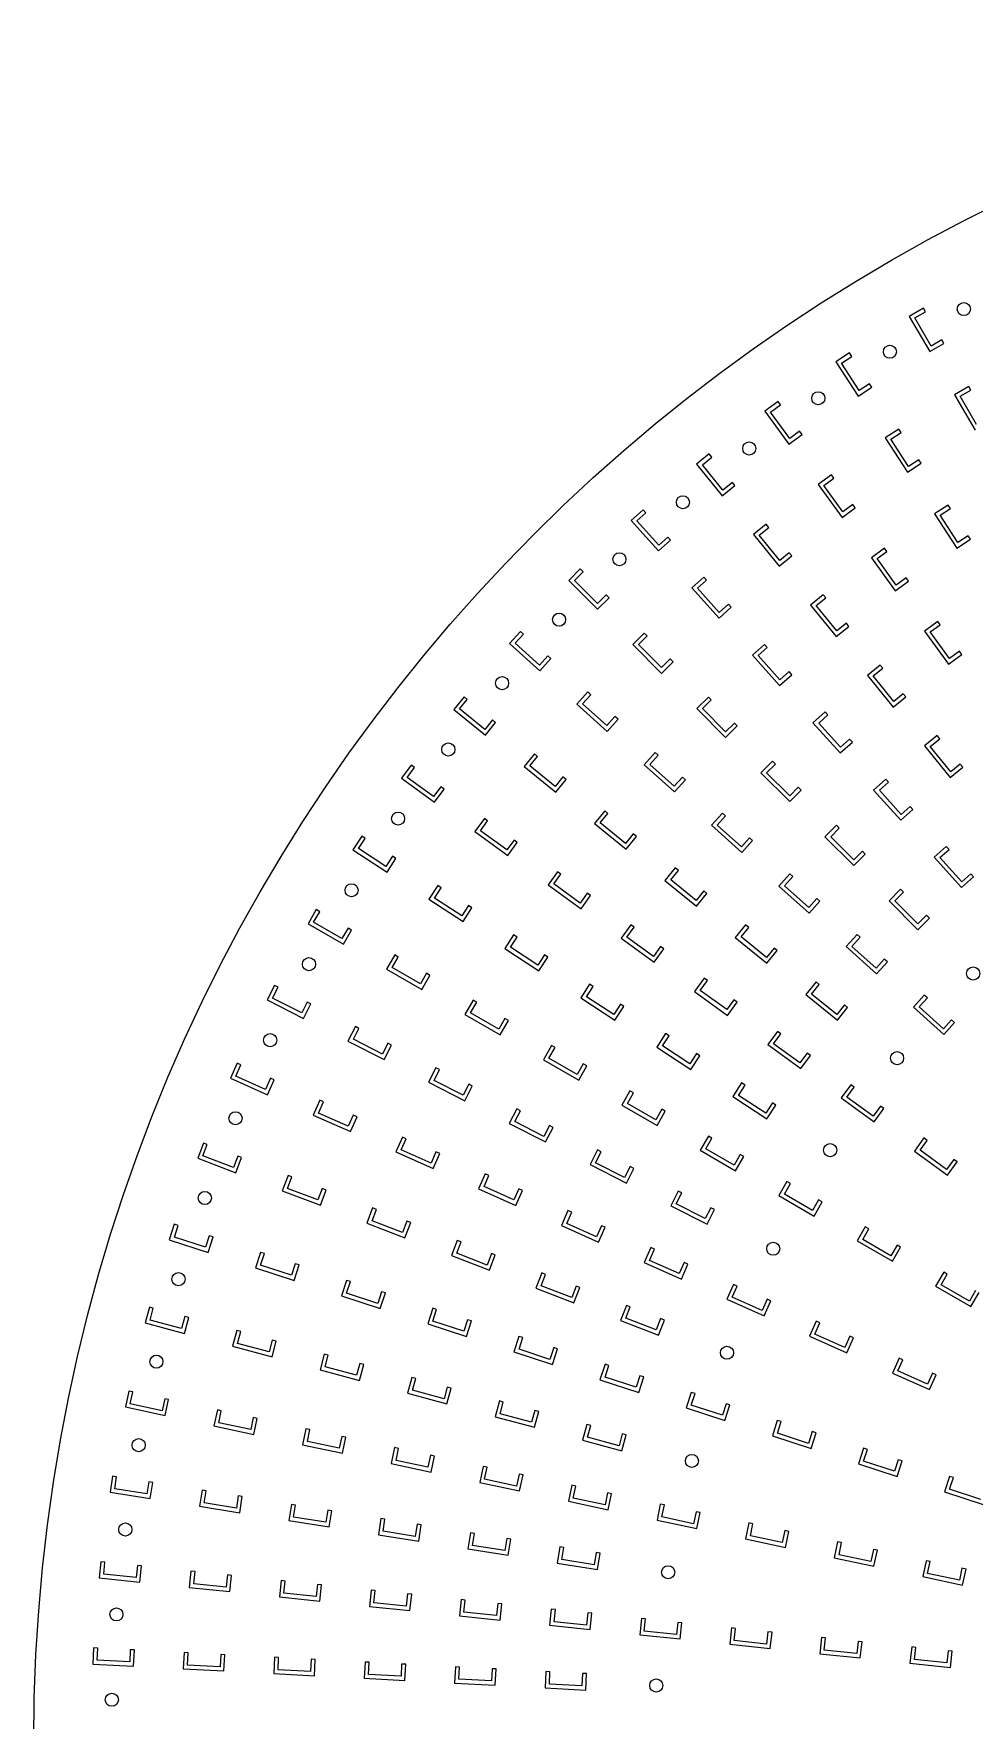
# Model space of a CAD drawing. Header units: inches. Extents: x 0.5 to 33.5, y 56.4 to 89.4.
# Drawn here: x 0.5 to 9.59, y 73.11 to 89.4 of the extents above; entities that cross this region are included whole.
import ezdxf

# ---------------------------------------------------------------- set-up
doc = ezdxf.new("R2010")
doc.units = ezdxf.units.IN
doc.layers.add('blue', color=5, linetype='CONTINUOUS')

msp = doc.modelspace()

# ---------------------------------------------------------------- linework, layer by layer
for p, q in [((9.095, 86.75), (8.958, 86.671)), ((8.958, 86.671), (9.155, 86.33)), ((9.012, 86.657), (9.114, 86.716)), ((9.17, 86.384), (9.012, 86.657)), ((9.114, 86.716), (9.095, 86.75)), ((8.381, 86.317), (8.249, 86.231)), ((8.402, 86.284), (8.381, 86.317)), ((9.155, 86.33), (9.292, 86.409)), ((9.272, 86.443), (9.17, 86.384)), ((9.292, 86.409), (9.272, 86.443)), ((8.249, 86.231), (8.463, 85.901)), ((8.303, 86.22), (8.402, 86.284)), ((8.475, 85.956), (8.303, 86.22)), ((8.574, 86.02), (8.475, 85.956)), ((8.595, 85.987), (8.574, 86.02)), ((9.532, 85.992), (9.396, 85.913)), ((9.552, 85.958), (9.532, 85.992)), ((7.69, 85.848), (7.563, 85.755)), ((7.714, 85.816), (7.69, 85.848)), ((8.463, 85.901), (8.595, 85.987)), ((9.396, 85.913), (9.593, 85.572)), ((9.45, 85.899), (9.552, 85.958)), ((9.607, 85.626), (9.45, 85.899)), ((7.563, 85.755), (7.794, 85.436)), ((7.618, 85.746), (7.714, 85.816)), ((7.803, 85.491), (7.618, 85.746)), ((7.794, 85.436), (7.922, 85.529)), ((7.899, 85.561), (7.803, 85.491)), ((7.922, 85.529), (7.899, 85.561)), ((8.857, 85.583), (8.725, 85.497)), ((8.78, 85.486), (8.879, 85.55)), ((8.879, 85.55), (8.857, 85.583)), ((7.026, 85.343), (6.903, 85.243)), ((7.05, 85.312), (7.026, 85.343)), ((8.725, 85.497), (8.94, 85.167)), ((8.951, 85.222), (8.78, 85.486)), ((6.903, 85.243), (7.151, 84.938)), ((6.959, 85.238), (7.05, 85.312)), ((7.157, 84.993), (6.959, 85.238)), ((8.94, 85.167), (9.072, 85.253)), ((9.05, 85.286), (8.951, 85.222)), ((9.072, 85.253), (9.05, 85.286)), ((7.151, 84.938), (7.273, 85.037)), ((7.249, 85.067), (7.157, 84.993)), ((7.273, 85.037), (7.249, 85.067)), ((8.205, 85.14), (8.077, 85.047)), ((8.077, 85.047), (8.309, 84.729)), ((8.132, 85.038), (8.228, 85.108)), ((8.317, 84.784), (8.132, 85.038)), ((8.228, 85.108), (8.205, 85.14)), ((8.413, 84.853), (8.317, 84.784)), ((8.436, 84.821), (8.413, 84.853)), ((6.388, 84.804), (6.271, 84.698)), ((6.271, 84.698), (6.534, 84.406)), ((6.327, 84.695), (6.414, 84.774)), ((6.537, 84.461), (6.327, 84.695)), ((6.414, 84.774), (6.388, 84.804)), ((8.309, 84.729), (8.436, 84.821)), ((9.334, 84.849), (9.202, 84.764)), ((9.202, 84.764), (9.416, 84.433)), ((9.256, 84.752), (9.355, 84.816)), ((9.428, 84.488), (9.256, 84.752)), ((9.355, 84.816), (9.334, 84.849)), ((6.625, 84.54), (6.537, 84.461)), ((6.651, 84.511), (6.625, 84.54)), ((7.576, 84.663), (7.454, 84.563)), ((7.454, 84.563), (7.702, 84.258)), ((7.509, 84.558), (7.601, 84.632)), ((7.707, 84.313), (7.509, 84.558)), ((7.601, 84.632), (7.576, 84.663)), ((9.527, 84.552), (9.428, 84.488)), ((9.548, 84.519), (9.527, 84.552)), ((6.534, 84.406), (6.651, 84.511)), ((7.799, 84.387), (7.707, 84.313)), ((7.824, 84.357), (7.799, 84.387)), ((8.719, 84.432), (8.592, 84.339)), ((8.647, 84.331), (8.742, 84.4)), ((8.742, 84.4), (8.719, 84.432)), ((9.416, 84.433), (9.548, 84.519)), ((5.78, 84.232), (5.668, 84.12)), ((5.724, 84.12), (5.807, 84.204)), ((5.807, 84.204), (5.78, 84.232)), ((7.702, 84.258), (7.824, 84.357)), ((8.592, 84.339), (8.823, 84.021)), ((8.832, 84.076), (8.647, 84.331)), ((5.668, 84.12), (5.947, 83.842)), ((5.947, 83.898), (5.724, 84.12)), ((6.973, 84.153), (6.856, 84.048)), ((6.856, 84.048), (7.12, 83.755)), ((6.912, 84.045), (7, 84.124)), ((7.123, 83.811), (6.912, 84.045)), ((7, 84.124), (6.973, 84.153)), ((8.823, 84.021), (8.95, 84.113)), ((8.927, 84.145), (8.832, 84.076)), ((8.95, 84.113), (8.927, 84.145)), ((6.03, 83.981), (5.947, 83.898)), ((5.947, 83.842), (6.058, 83.953)), ((6.058, 83.953), (6.03, 83.981)), ((7.211, 83.89), (7.123, 83.811)), ((7.237, 83.861), (7.211, 83.89)), ((8.127, 83.983), (8.004, 83.883)), ((8.004, 83.883), (8.252, 83.578)), ((8.06, 83.878), (8.152, 83.952)), ((8.258, 83.633), (8.06, 83.878)), ((8.152, 83.952), (8.127, 83.983)), ((7.12, 83.755), (7.237, 83.861)), ((9.233, 83.724), (9.106, 83.631)), ((9.256, 83.692), (9.233, 83.724)), ((5.202, 83.629), (5.096, 83.512)), ((5.152, 83.515), (5.231, 83.603)), ((5.231, 83.603), (5.202, 83.629)), ((6.398, 83.613), (6.287, 83.502)), ((6.343, 83.502), (6.426, 83.585)), ((6.426, 83.585), (6.398, 83.613)), ((8.252, 83.578), (8.375, 83.677)), ((8.35, 83.707), (8.258, 83.633)), ((8.375, 83.677), (8.35, 83.707)), ((9.106, 83.631), (9.337, 83.313)), ((9.161, 83.623), (9.256, 83.692)), ((9.346, 83.368), (9.161, 83.623)), ((5.096, 83.512), (5.389, 83.249)), ((5.386, 83.304), (5.152, 83.515)), ((5.465, 83.392), (5.386, 83.304)), ((5.494, 83.366), (5.465, 83.392)), ((6.287, 83.502), (6.565, 83.223)), ((6.565, 83.279), (6.343, 83.502)), ((7.559, 83.503), (7.442, 83.398)), ((7.442, 83.398), (7.705, 83.105)), ((7.498, 83.395), (7.585, 83.474)), ((7.708, 83.161), (7.498, 83.395)), ((7.585, 83.474), (7.559, 83.503)), ((9.337, 83.313), (9.465, 83.405)), ((9.442, 83.437), (9.346, 83.368)), ((9.465, 83.405), (9.442, 83.437)), ((5.389, 83.249), (5.494, 83.366)), ((6.649, 83.363), (6.565, 83.279)), ((6.565, 83.223), (6.677, 83.335)), ((6.677, 83.335), (6.649, 83.363)), ((7.796, 83.24), (7.708, 83.161)), ((7.822, 83.21), (7.796, 83.24)), ((8.677, 83.303), (8.555, 83.203)), ((8.61, 83.198), (8.702, 83.272)), ((8.702, 83.272), (8.677, 83.303)), ((7.705, 83.105), (7.822, 83.21)), ((8.555, 83.203), (8.803, 82.898)), ((8.809, 82.953), (8.61, 83.198)), ((4.657, 82.997), (4.557, 82.874)), ((4.613, 82.88), (4.687, 82.972)), ((4.687, 82.972), (4.657, 82.997)), ((5.852, 83.044), (5.747, 82.927)), ((5.747, 82.927), (6.039, 82.663)), ((5.802, 82.929), (5.881, 83.017)), ((6.036, 82.719), (5.802, 82.929)), ((5.881, 83.017), (5.852, 83.044)), ((7.017, 82.994), (6.906, 82.883)), ((6.961, 82.883), (7.045, 82.967)), ((7.045, 82.967), (7.017, 82.994)), ((8.803, 82.898), (8.925, 82.997)), ((8.9, 83.027), (8.809, 82.953)), ((8.925, 82.997), (8.9, 83.027)), ((4.557, 82.874), (4.863, 82.627)), ((4.858, 82.682), (4.613, 82.88)), ((4.932, 82.774), (4.858, 82.682)), ((4.863, 82.627), (4.962, 82.749)), ((4.962, 82.749), (4.932, 82.774)), ((6.115, 82.806), (6.036, 82.719)), ((6.039, 82.663), (6.145, 82.78)), ((6.145, 82.78), (6.115, 82.806)), ((6.906, 82.883), (7.184, 82.605)), ((7.184, 82.66), (6.961, 82.883)), ((7.268, 82.744), (7.184, 82.66)), ((7.295, 82.716), (7.268, 82.744)), ((8.144, 82.853), (8.027, 82.747)), ((8.027, 82.747), (8.291, 82.455)), ((8.083, 82.744), (8.171, 82.823)), ((8.294, 82.51), (8.083, 82.744)), ((8.171, 82.823), (8.144, 82.853)), ((7.184, 82.605), (7.295, 82.716)), ((8.382, 82.589), (8.294, 82.51)), ((8.408, 82.56), (8.382, 82.589)), ((9.228, 82.623), (9.106, 82.523)), ((9.161, 82.518), (9.253, 82.592)), ((9.253, 82.592), (9.228, 82.623)), ((5.337, 82.446), (5.237, 82.324)), ((5.293, 82.33), (5.367, 82.421)), ((5.367, 82.421), (5.337, 82.446)), ((6.502, 82.458), (6.397, 82.341)), ((6.453, 82.344), (6.532, 82.432)), ((6.532, 82.432), (6.502, 82.458)), ((8.291, 82.455), (8.408, 82.56)), ((9.106, 82.523), (9.354, 82.218)), ((9.359, 82.273), (9.161, 82.518)), ((4.145, 82.337), (4.052, 82.21)), ((4.107, 82.218), (4.177, 82.314)), ((4.177, 82.314), (4.145, 82.337)), ((5.237, 82.324), (5.543, 82.076)), ((5.538, 82.131), (5.293, 82.33)), ((6.397, 82.341), (6.69, 82.078)), ((6.687, 82.133), (6.453, 82.344)), ((7.636, 82.376), (7.524, 82.264)), ((7.524, 82.264), (7.803, 81.986)), ((7.58, 82.264), (7.664, 82.348)), ((7.803, 82.042), (7.58, 82.264)), ((7.664, 82.348), (7.636, 82.376)), ((9.354, 82.218), (9.476, 82.317)), ((9.451, 82.347), (9.359, 82.273)), ((9.476, 82.317), (9.451, 82.347)), ((4.052, 82.21), (4.371, 81.978)), ((4.362, 82.033), (4.107, 82.218)), ((4.432, 82.129), (4.362, 82.033)), ((4.371, 81.978), (4.464, 82.106)), ((4.464, 82.106), (4.432, 82.129)), ((5.612, 82.223), (5.538, 82.131)), ((5.543, 82.076), (5.642, 82.198)), ((5.642, 82.198), (5.612, 82.223)), ((6.766, 82.221), (6.687, 82.133)), ((6.69, 82.078), (6.795, 82.195)), ((6.795, 82.195), (6.766, 82.221)), ((7.886, 82.125), (7.803, 82.042)), ((7.803, 81.986), (7.914, 82.097)), ((7.914, 82.097), (7.886, 82.125)), ((8.73, 82.202), (8.613, 82.097)), ((8.613, 82.097), (8.876, 81.805)), ((8.669, 82.094), (8.756, 82.173)), ((8.879, 81.86), (8.669, 82.094)), ((8.756, 82.173), (8.73, 82.202)), ((8.967, 81.939), (8.879, 81.86)), ((8.993, 81.91), (8.967, 81.939)), ((4.853, 81.823), (4.76, 81.695)), ((4.815, 81.704), (4.885, 81.8)), ((4.885, 81.8), (4.853, 81.823)), ((6.017, 81.896), (5.917, 81.773)), ((5.917, 81.773), (6.223, 81.525)), ((5.973, 81.779), (6.047, 81.871)), ((6.218, 81.581), (5.973, 81.779)), ((6.047, 81.871), (6.017, 81.896)), ((7.153, 81.873), (7.047, 81.756)), ((7.103, 81.758), (7.182, 81.846)), ((7.337, 81.548), (7.103, 81.758)), ((7.182, 81.846), (7.153, 81.873)), ((8.254, 81.757), (8.143, 81.646)), ((8.282, 81.729), (8.254, 81.757)), ((8.876, 81.805), (8.993, 81.91)), ((3.669, 81.651), (3.583, 81.519)), ((3.637, 81.531), (3.702, 81.63)), ((3.702, 81.63), (3.669, 81.651)), ((4.76, 81.695), (5.079, 81.464)), ((5.07, 81.519), (4.815, 81.704)), ((5.14, 81.614), (5.07, 81.519)), ((5.171, 81.591), (5.14, 81.614)), ((6.292, 81.673), (6.218, 81.581)), ((6.223, 81.525), (6.322, 81.648)), ((6.322, 81.648), (6.292, 81.673)), ((7.047, 81.756), (7.34, 81.492)), ((7.416, 81.635), (7.337, 81.548)), ((7.34, 81.492), (7.445, 81.609)), ((7.445, 81.609), (7.416, 81.635)), ((8.143, 81.646), (8.421, 81.367)), ((8.199, 81.646), (8.282, 81.729)), ((8.421, 81.423), (8.199, 81.646)), ((3.583, 81.519), (3.913, 81.305)), ((3.902, 81.359), (3.637, 81.531)), ((3.966, 81.458), (3.902, 81.359)), ((3.913, 81.305), (3.999, 81.437)), ((3.999, 81.437), (3.966, 81.458)), ((5.079, 81.464), (5.171, 81.591)), ((8.505, 81.506), (8.421, 81.423)), ((8.421, 81.367), (8.533, 81.479)), ((8.533, 81.479), (8.505, 81.506)), ((9.315, 81.552), (9.198, 81.447)), ((9.198, 81.447), (9.462, 81.154)), ((9.254, 81.444), (9.342, 81.523)), ((9.465, 81.21), (9.254, 81.444)), ((9.342, 81.523), (9.315, 81.552)), ((5.561, 81.308), (5.468, 81.181)), ((5.523, 81.19), (5.593, 81.285)), ((5.593, 81.285), (5.561, 81.308)), ((6.697, 81.345), (6.597, 81.223)), ((6.653, 81.228), (6.727, 81.32)), ((6.727, 81.32), (6.697, 81.345)), ((7.803, 81.287), (7.698, 81.17)), ((7.832, 81.261), (7.803, 81.287)), ((9.553, 81.289), (9.465, 81.21)), ((9.579, 81.26), (9.553, 81.289)), ((4.403, 81.175), (4.317, 81.043)), ((4.371, 81.054), (4.436, 81.153)), ((4.436, 81.153), (4.403, 81.175)), ((5.468, 81.181), (5.787, 80.95)), ((5.778, 81.005), (5.523, 81.19)), ((6.597, 81.223), (6.903, 80.975)), ((6.898, 81.03), (6.653, 81.228)), ((6.972, 81.122), (6.898, 81.03)), ((7.002, 81.097), (6.972, 81.122)), ((7.698, 81.17), (7.99, 80.907)), ((7.753, 81.173), (7.832, 81.261)), ((7.987, 80.962), (7.753, 81.173)), ((8.873, 81.138), (8.762, 81.027)), ((8.817, 81.027), (8.901, 81.11)), ((8.901, 81.11), (8.873, 81.138)), ((9.462, 81.154), (9.579, 81.26)), ((4.317, 81.043), (4.647, 80.828)), ((4.635, 80.883), (4.371, 81.054)), ((4.7, 80.982), (4.635, 80.883)), ((4.647, 80.828), (4.733, 80.96)), ((4.733, 80.96), (4.7, 80.982)), ((5.847, 81.1), (5.778, 81.005)), ((5.787, 80.95), (5.879, 81.077)), ((5.879, 81.077), (5.847, 81.1)), ((6.903, 80.975), (7.002, 81.097)), ((8.066, 81.05), (7.987, 80.962)), ((7.99, 80.907), (8.095, 81.024)), ((8.095, 81.024), (8.066, 81.05)), ((8.762, 81.027), (9.04, 80.748)), ((9.04, 80.804), (8.817, 81.027)), ((3.229, 80.942), (3.15, 80.805)), ((3.15, 80.805), (3.491, 80.608)), ((3.204, 80.82), (3.263, 80.922)), ((3.477, 80.662), (3.204, 80.82)), ((3.263, 80.922), (3.229, 80.942)), ((6.269, 80.794), (6.176, 80.667)), ((6.301, 80.771), (6.269, 80.794)), ((7.377, 80.794), (7.277, 80.672)), ((7.407, 80.769), (7.377, 80.794)), ((9.124, 80.888), (9.04, 80.804)), ((9.04, 80.748), (9.152, 80.86)), ((9.152, 80.86), (9.124, 80.888)), ((3.536, 80.764), (3.477, 80.662)), ((3.491, 80.608), (3.57, 80.745)), ((3.57, 80.745), (3.536, 80.764)), ((5.136, 80.698), (5.051, 80.566)), ((5.105, 80.578), (5.169, 80.677)), ((5.169, 80.677), (5.136, 80.698)), ((6.176, 80.667), (6.495, 80.435)), ((6.231, 80.675), (6.301, 80.771)), ((6.486, 80.49), (6.231, 80.675)), ((7.277, 80.672), (7.583, 80.424)), ((7.333, 80.678), (7.407, 80.769)), ((7.578, 80.479), (7.333, 80.678)), ((8.453, 80.702), (8.348, 80.585)), ((8.403, 80.587), (8.482, 80.675)), ((8.482, 80.675), (8.453, 80.702)), ((3.987, 80.504), (3.908, 80.368)), ((3.962, 80.382), (4.021, 80.484)), ((4.021, 80.484), (3.987, 80.504)), ((5.051, 80.566), (5.381, 80.352)), ((5.369, 80.406), (5.105, 80.578)), ((5.434, 80.505), (5.369, 80.406)), ((5.381, 80.352), (5.467, 80.484)), ((5.467, 80.484), (5.434, 80.505)), ((6.555, 80.586), (6.486, 80.49)), ((6.495, 80.435), (6.587, 80.563)), ((6.587, 80.563), (6.555, 80.586)), ((7.652, 80.571), (7.578, 80.479)), ((7.583, 80.424), (7.682, 80.546)), ((7.682, 80.546), (7.652, 80.571)), ((8.348, 80.585), (8.64, 80.321)), ((8.637, 80.377), (8.403, 80.587)), ((8.716, 80.465), (8.637, 80.377)), ((8.746, 80.438), (8.716, 80.465)), ((3.908, 80.368), (4.249, 80.171)), ((4.235, 80.225), (3.962, 80.382)), ((4.294, 80.327), (4.235, 80.225)), ((4.249, 80.171), (4.328, 80.307)), ((4.328, 80.307), (4.294, 80.327)), ((8.64, 80.321), (8.746, 80.438)), ((2.827, 80.21), (2.756, 80.07)), ((2.808, 80.087), (2.862, 80.192)), ((2.862, 80.192), (2.827, 80.21)), ((5.87, 80.222), (5.784, 80.09)), ((5.839, 80.101), (5.903, 80.2)), ((5.903, 80.2), (5.87, 80.222)), ((6.977, 80.28), (6.884, 80.152)), ((6.884, 80.152), (7.203, 79.921)), ((6.939, 80.161), (7.008, 80.257)), ((7.194, 79.976), (6.939, 80.161)), ((7.008, 80.257), (6.977, 80.28)), ((8.057, 80.244), (7.957, 80.121)), ((8.013, 80.127), (8.087, 80.219)), ((8.087, 80.219), (8.057, 80.244)), ((2.756, 80.07), (3.106, 79.891)), ((3.089, 79.944), (2.808, 80.087)), ((3.143, 80.049), (3.089, 79.944)), ((3.106, 79.891), (3.178, 80.031)), ((3.178, 80.031), (3.143, 80.049)), ((4.745, 80.067), (4.666, 79.93)), ((4.72, 79.945), (4.779, 80.047)), ((4.779, 80.047), (4.745, 80.067)), ((5.784, 80.09), (6.115, 79.875)), ((6.103, 79.93), (5.839, 80.101)), ((6.167, 80.029), (6.103, 79.93)), ((6.115, 79.875), (6.2, 80.007)), ((6.2, 80.007), (6.167, 80.029)), ((7.263, 80.072), (7.194, 79.976)), ((7.203, 79.921), (7.295, 80.048)), ((7.295, 80.048), (7.263, 80.072)), ((7.957, 80.121), (8.263, 79.873)), ((8.258, 79.929), (8.013, 80.127)), ((8.332, 80.021), (8.258, 79.929)), ((8.263, 79.873), (8.362, 79.996)), ((8.362, 79.996), (8.332, 80.021)), ((9.103, 80.116), (8.998, 79.999)), ((8.998, 79.999), (9.291, 79.736)), ((9.054, 80.002), (9.133, 80.09)), ((9.288, 79.791), (9.054, 80.002)), ((9.133, 80.09), (9.103, 80.116)), ((3.607, 79.813), (3.535, 79.672)), ((3.642, 79.795), (3.607, 79.813)), ((4.666, 79.93), (5.007, 79.733)), ((4.992, 79.787), (4.72, 79.945)), ((5.051, 79.889), (4.992, 79.787)), ((5.007, 79.733), (5.085, 79.87)), ((5.085, 79.87), (5.051, 79.889)), ((9.367, 79.879), (9.288, 79.791)), ((9.291, 79.736), (9.396, 79.853)), ((9.396, 79.853), (9.367, 79.879)), ((3.535, 79.672), (3.886, 79.494)), ((3.588, 79.69), (3.642, 79.795)), ((3.869, 79.547), (3.588, 79.69)), ((3.922, 79.652), (3.869, 79.547)), ((3.957, 79.634), (3.922, 79.652)), ((6.604, 79.745), (6.518, 79.613)), ((6.573, 79.625), (6.637, 79.724)), ((6.637, 79.724), (6.604, 79.745)), ((7.684, 79.765), (7.592, 79.638)), ((7.647, 79.647), (7.716, 79.742)), ((7.902, 79.462), (7.647, 79.647)), ((7.716, 79.742), (7.684, 79.765)), ((3.886, 79.494), (3.957, 79.634)), ((5.502, 79.629), (5.424, 79.493)), ((5.424, 79.493), (5.765, 79.296)), ((5.477, 79.507), (5.536, 79.609)), ((5.75, 79.35), (5.477, 79.507)), ((5.536, 79.609), (5.502, 79.629)), ((6.518, 79.613), (6.848, 79.399)), ((6.837, 79.453), (6.573, 79.625)), ((6.901, 79.552), (6.837, 79.453)), ((6.848, 79.399), (6.934, 79.531)), ((6.934, 79.531), (6.901, 79.552)), ((7.592, 79.638), (7.91, 79.407)), ((7.971, 79.557), (7.902, 79.462)), ((7.91, 79.407), (8.003, 79.534)), ((8.003, 79.534), (7.971, 79.557)), ((2.464, 79.458), (2.4, 79.314)), ((2.4, 79.314), (2.759, 79.154)), ((2.452, 79.334), (2.5, 79.442)), ((2.74, 79.206), (2.452, 79.334)), ((2.5, 79.442), (2.464, 79.458)), ((2.788, 79.314), (2.74, 79.206)), ((2.824, 79.298), (2.788, 79.314)), ((4.386, 79.415), (4.315, 79.275)), ((4.368, 79.292), (4.421, 79.398)), ((4.421, 79.398), (4.386, 79.415)), ((5.809, 79.452), (5.75, 79.35)), ((5.765, 79.296), (5.843, 79.432)), ((5.843, 79.432), (5.809, 79.452)), ((2.759, 79.154), (2.824, 79.298)), ((4.315, 79.275), (4.666, 79.096)), ((4.648, 79.149), (4.368, 79.292)), ((4.702, 79.255), (4.648, 79.149)), ((4.666, 79.096), (4.737, 79.237)), ((4.737, 79.237), (4.702, 79.255)), ((6.26, 79.192), (6.181, 79.055)), ((6.235, 79.07), (6.294, 79.172)), ((6.294, 79.172), (6.26, 79.192)), ((7.338, 79.269), (7.252, 79.136)), ((7.307, 79.148), (7.371, 79.247)), ((7.371, 79.247), (7.338, 79.269)), ((8.392, 79.251), (8.3, 79.124)), ((8.355, 79.132), (8.424, 79.228)), ((8.424, 79.228), (8.392, 79.251)), ((3.263, 79.102), (3.199, 78.958)), ((3.251, 78.978), (3.299, 79.086)), ((3.299, 79.086), (3.263, 79.102)), ((5.166, 79.018), (5.094, 78.878)), ((5.147, 78.895), (5.201, 79)), ((5.201, 79), (5.166, 79.018)), ((6.181, 79.055), (6.522, 78.858)), ((6.508, 78.912), (6.235, 79.07)), ((6.567, 79.014), (6.508, 78.912)), ((6.522, 78.858), (6.601, 78.995)), ((6.601, 78.995), (6.567, 79.014)), ((7.252, 79.136), (7.582, 78.922)), ((7.571, 78.976), (7.307, 79.148)), ((7.635, 79.076), (7.571, 78.976)), ((7.582, 78.922), (7.668, 79.054)), ((7.668, 79.054), (7.635, 79.076)), ((8.3, 79.124), (8.618, 78.892)), ((8.61, 78.947), (8.355, 79.132)), ((8.679, 79.043), (8.61, 78.947)), ((8.618, 78.892), (8.711, 79.02)), ((8.711, 79.02), (8.679, 79.043)), ((3.199, 78.958), (3.559, 78.798)), ((3.539, 78.85), (3.251, 78.978)), ((3.587, 78.958), (3.539, 78.85)), ((3.559, 78.798), (3.623, 78.942)), ((3.623, 78.942), (3.587, 78.958)), ((5.094, 78.878), (5.445, 78.699)), ((5.428, 78.752), (5.147, 78.895)), ((5.482, 78.857), (5.428, 78.752)), ((5.445, 78.699), (5.517, 78.839)), ((5.517, 78.839), (5.482, 78.857)), ((2.141, 78.688), (2.084, 78.541)), ((2.135, 78.564), (2.177, 78.674)), ((2.177, 78.674), (2.141, 78.688)), ((4.063, 78.746), (3.999, 78.602)), ((4.05, 78.622), (4.099, 78.73)), ((4.099, 78.73), (4.063, 78.746)), ((7.018, 78.754), (6.939, 78.618)), ((6.993, 78.632), (7.052, 78.734)), ((7.052, 78.734), (7.018, 78.754)), ((9.1, 78.737), (9.008, 78.609)), ((9.063, 78.618), (9.132, 78.714)), ((9.132, 78.714), (9.1, 78.737)), ((2.084, 78.541), (2.452, 78.4)), ((2.429, 78.451), (2.135, 78.564)), ((2.471, 78.561), (2.429, 78.451)), ((2.452, 78.4), (2.508, 78.547)), ((2.508, 78.547), (2.471, 78.561)), ((3.999, 78.602), (4.358, 78.442)), ((4.338, 78.494), (4.05, 78.622)), ((4.386, 78.602), (4.338, 78.494)), ((4.358, 78.442), (4.422, 78.586)), ((4.422, 78.586), (4.386, 78.602)), ((5.946, 78.621), (5.874, 78.481)), ((5.927, 78.498), (5.981, 78.603)), ((5.981, 78.603), (5.946, 78.621)), ((6.939, 78.618), (7.28, 78.421)), ((7.266, 78.475), (6.993, 78.632)), ((7.325, 78.577), (7.266, 78.475)), ((7.28, 78.421), (7.359, 78.557)), ((7.359, 78.557), (7.325, 78.577)), ((9.008, 78.609), (9.326, 78.378)), ((9.317, 78.433), (9.063, 78.618)), ((9.387, 78.529), (9.317, 78.433)), ((9.326, 78.378), (9.419, 78.505)), ((9.419, 78.505), (9.387, 78.529)), ((2.957, 78.375), (2.901, 78.228)), ((2.952, 78.25), (2.994, 78.361)), ((2.994, 78.361), (2.957, 78.375)), ((4.862, 78.39), (4.798, 78.247)), ((4.85, 78.267), (4.898, 78.374)), ((4.898, 78.374), (4.862, 78.39)), ((5.874, 78.481), (6.225, 78.302)), ((6.208, 78.355), (5.927, 78.498)), ((6.261, 78.46), (6.208, 78.355)), ((6.225, 78.302), (6.296, 78.442)), ((6.296, 78.442), (6.261, 78.46)), ((2.901, 78.228), (3.269, 78.087)), ((3.246, 78.138), (2.952, 78.25)), ((3.288, 78.248), (3.246, 78.138)), ((3.269, 78.087), (3.325, 78.234)), ((3.325, 78.234), (3.288, 78.248)), ((4.798, 78.247), (5.158, 78.086)), ((5.138, 78.138), (4.85, 78.267)), ((5.186, 78.246), (5.138, 78.138)), ((5.158, 78.086), (5.222, 78.23)), ((5.222, 78.23), (5.186, 78.246)), ((6.725, 78.224), (6.654, 78.083)), ((6.707, 78.101), (6.76, 78.206)), ((6.76, 78.206), (6.725, 78.224)), ((7.776, 78.317), (7.697, 78.18)), ((7.697, 78.18), (8.038, 77.983)), ((7.751, 78.195), (7.81, 78.297)), ((8.023, 78.037), (7.751, 78.195)), ((7.81, 78.297), (7.776, 78.317)), ((3.774, 78.061), (3.718, 77.914)), ((3.769, 77.937), (3.811, 78.047)), ((3.811, 78.047), (3.774, 78.061)), ((5.661, 78.035), (5.597, 77.891)), ((5.649, 77.911), (5.697, 78.019)), ((5.697, 78.019), (5.661, 78.035)), ((6.654, 78.083), (7.004, 77.905)), ((6.987, 77.958), (6.707, 78.101)), ((7.041, 78.063), (6.987, 77.958)), ((7.004, 77.905), (7.076, 78.045)), ((7.076, 78.045), (7.041, 78.063)), ((8.082, 78.139), (8.023, 78.037)), ((8.038, 77.983), (8.117, 78.12)), ((8.117, 78.12), (8.082, 78.139)), ((1.858, 77.903), (1.809, 77.753)), ((1.895, 77.891), (1.858, 77.903)), ((1.859, 77.778), (1.895, 77.891)), ((3.718, 77.914), (4.085, 77.773)), ((4.063, 77.824), (3.769, 77.937)), ((4.105, 77.934), (4.063, 77.824)), ((4.085, 77.773), (4.142, 77.92)), ((4.142, 77.92), (4.105, 77.934)), ((5.597, 77.891), (5.957, 77.731)), ((5.937, 77.783), (5.649, 77.911)), ((5.985, 77.89), (5.937, 77.783)), ((5.957, 77.731), (6.021, 77.874)), ((6.021, 77.874), (5.985, 77.89)), ((8.533, 77.879), (8.455, 77.743)), ((8.508, 77.757), (8.567, 77.859)), ((8.567, 77.859), (8.533, 77.879)), ((1.809, 77.753), (2.184, 77.631)), ((2.158, 77.681), (1.859, 77.778)), ((2.195, 77.793), (2.158, 77.681)), ((2.184, 77.631), (2.232, 77.781)), ((2.232, 77.781), (2.195, 77.793)), ((4.591, 77.748), (4.535, 77.601)), ((4.586, 77.623), (4.628, 77.734)), ((4.628, 77.734), (4.591, 77.748)), ((8.455, 77.743), (8.796, 77.546)), ((8.781, 77.6), (8.508, 77.757)), ((8.84, 77.702), (8.781, 77.6)), ((8.874, 77.682), (8.84, 77.702)), ((2.69, 77.632), (2.641, 77.483)), ((2.728, 77.62), (2.69, 77.632)), ((2.691, 77.508), (2.728, 77.62)), ((3.027, 77.523), (2.991, 77.411)), ((3.065, 77.511), (3.027, 77.523)), ((4.535, 77.601), (4.902, 77.46)), ((4.88, 77.51), (4.586, 77.623)), ((4.922, 77.621), (4.88, 77.51)), ((4.902, 77.46), (4.959, 77.607)), ((4.959, 77.607), (4.922, 77.621)), ((6.461, 77.679), (6.397, 77.535)), ((6.397, 77.535), (6.756, 77.375)), ((6.449, 77.555), (6.497, 77.663)), ((6.736, 77.427), (6.449, 77.555)), ((6.497, 77.663), (6.461, 77.679)), ((6.784, 77.535), (6.736, 77.427)), ((6.82, 77.518), (6.784, 77.535)), ((8.796, 77.546), (8.874, 77.682)), ((2.641, 77.483), (3.016, 77.361)), ((2.991, 77.411), (2.691, 77.508)), ((3.016, 77.361), (3.065, 77.511)), ((3.522, 77.362), (3.474, 77.212)), ((3.56, 77.35), (3.522, 77.362)), ((5.408, 77.434), (5.352, 77.287)), ((5.403, 77.31), (5.445, 77.42)), ((5.445, 77.42), (5.408, 77.434)), ((6.756, 77.375), (6.82, 77.518)), ((9.291, 77.442), (9.212, 77.305)), ((9.266, 77.32), (9.325, 77.422)), ((9.325, 77.422), (9.291, 77.442)), ((3.474, 77.212), (3.848, 77.091)), ((3.523, 77.237), (3.56, 77.35)), ((3.823, 77.14), (3.523, 77.237)), ((3.859, 77.252), (3.823, 77.14)), ((3.848, 77.091), (3.897, 77.24)), ((3.897, 77.24), (3.859, 77.252)), ((5.352, 77.287), (5.719, 77.146)), ((5.697, 77.197), (5.403, 77.31)), ((5.739, 77.307), (5.697, 77.197)), ((5.719, 77.146), (5.776, 77.293)), ((5.776, 77.293), (5.739, 77.307)), ((7.26, 77.323), (7.196, 77.179)), ((7.248, 77.199), (7.296, 77.307)), ((7.536, 77.071), (7.248, 77.199)), ((7.296, 77.307), (7.26, 77.323)), ((9.212, 77.305), (9.553, 77.108)), ((9.539, 77.162), (9.266, 77.32)), ((9.598, 77.264), (9.539, 77.162)), ((9.553, 77.108), (9.632, 77.245)), ((1.617, 77.103), (1.576, 76.951)), ((1.655, 77.093), (1.617, 77.103)), ((1.624, 76.979), (1.655, 77.093)), ((4.354, 77.092), (4.306, 76.942)), ((4.392, 77.079), (4.354, 77.092)), ((4.355, 76.967), (4.392, 77.079)), ((6.225, 77.12), (6.169, 76.973)), ((6.219, 76.996), (6.262, 77.106)), ((6.262, 77.106), (6.225, 77.12)), ((7.196, 77.179), (7.556, 77.019)), ((7.584, 77.179), (7.536, 77.071)), ((7.556, 77.019), (7.62, 77.163)), ((7.62, 77.163), (7.584, 77.179)), ((1.576, 76.951), (1.956, 76.849)), ((1.929, 76.898), (1.624, 76.979)), ((1.959, 77.012), (1.929, 76.898)), ((1.956, 76.849), (1.997, 77.002)), ((1.997, 77.002), (1.959, 77.012)), ((2.462, 76.877), (2.421, 76.725)), ((2.5, 76.867), (2.462, 76.877)), ((4.306, 76.942), (4.68, 76.82)), ((4.655, 76.87), (4.355, 76.967)), ((4.691, 76.982), (4.655, 76.87)), ((4.68, 76.82), (4.729, 76.97)), ((4.729, 76.97), (4.691, 76.982)), ((6.169, 76.973), (6.536, 76.832)), ((6.513, 76.883), (6.219, 76.996)), ((6.556, 76.994), (6.513, 76.883)), ((6.536, 76.832), (6.593, 76.979)), ((6.593, 76.979), (6.556, 76.994)), ((8.059, 76.967), (7.995, 76.823)), ((8.047, 76.843), (8.095, 76.951)), ((8.095, 76.951), (8.059, 76.967)), ((2.421, 76.725), (2.802, 76.623)), ((2.47, 76.753), (2.5, 76.867)), ((2.774, 76.671), (2.47, 76.753)), ((2.804, 76.785), (2.774, 76.671)), ((2.802, 76.623), (2.842, 76.775)), ((2.842, 76.775), (2.804, 76.785)), ((5.187, 76.821), (5.138, 76.671)), ((5.224, 76.809), (5.187, 76.821)), ((5.188, 76.697), (5.224, 76.809)), ((5.524, 76.712), (5.487, 76.599)), ((5.561, 76.7), (5.524, 76.712)), ((7.995, 76.823), (8.355, 76.663)), ((8.335, 76.715), (8.047, 76.843)), ((8.383, 76.823), (8.335, 76.715)), ((8.355, 76.663), (8.419, 76.807)), ((8.419, 76.807), (8.383, 76.823)), ((3.307, 76.65), (3.267, 76.498)), ((3.345, 76.64), (3.307, 76.65)), ((3.315, 76.526), (3.345, 76.64)), ((3.65, 76.559), (3.619, 76.445)), ((3.647, 76.396), (3.688, 76.549)), ((3.688, 76.549), (3.65, 76.559)), ((5.138, 76.671), (5.512, 76.55)), ((5.487, 76.599), (5.188, 76.697)), ((5.512, 76.55), (5.561, 76.7)), ((6.019, 76.551), (5.97, 76.401)), ((6.056, 76.539), (6.019, 76.551)), ((8.859, 76.611), (8.795, 76.467)), ((8.847, 76.487), (8.895, 76.595)), ((8.895, 76.595), (8.859, 76.611)), ((3.267, 76.498), (3.647, 76.396)), ((3.619, 76.445), (3.315, 76.526)), ((4.152, 76.424), (4.112, 76.272)), ((4.19, 76.414), (4.152, 76.424)), ((4.16, 76.3), (4.19, 76.414)), ((5.97, 76.401), (6.345, 76.279)), ((6.02, 76.426), (6.056, 76.539)), ((6.319, 76.329), (6.02, 76.426)), ((6.356, 76.441), (6.319, 76.329)), ((6.345, 76.279), (6.393, 76.429)), ((6.393, 76.429), (6.356, 76.441)), ((8.795, 76.467), (9.154, 76.307)), ((9.134, 76.359), (8.847, 76.487)), ((9.182, 76.467), (9.134, 76.359)), ((9.154, 76.307), (9.218, 76.451)), ((9.218, 76.451), (9.182, 76.467)), ((1.418, 76.293), (1.385, 76.139)), ((1.457, 76.284), (1.418, 76.293)), ((1.432, 76.169), (1.457, 76.284)), ((4.112, 76.272), (4.492, 76.17)), ((4.464, 76.218), (4.16, 76.3)), ((4.495, 76.332), (4.464, 76.218)), ((4.492, 76.17), (4.533, 76.322)), ((4.533, 76.322), (4.495, 76.332)), ((6.851, 76.28), (6.802, 76.131)), ((6.888, 76.268), (6.851, 76.28)), ((6.852, 76.156), (6.888, 76.268)), ((1.385, 76.139), (1.77, 76.057)), ((1.74, 76.103), (1.432, 76.169)), ((1.765, 76.219), (1.74, 76.103)), ((1.803, 76.211), (1.765, 76.219)), ((1.77, 76.057), (1.803, 76.211)), ((2.274, 76.111), (2.241, 75.957)), ((2.312, 76.102), (2.274, 76.111)), ((2.288, 75.987), (2.312, 76.102)), ((4.998, 76.198), (4.957, 76.045)), ((5.036, 76.187), (4.998, 76.198)), ((5.005, 76.073), (5.036, 76.187)), ((5.309, 75.992), (5.005, 76.073)), ((5.34, 76.106), (5.309, 75.992)), ((5.337, 75.944), (5.378, 76.096)), ((5.378, 76.096), (5.34, 76.106)), ((6.802, 76.131), (7.177, 76.009)), ((7.152, 76.059), (6.852, 76.156)), ((7.188, 76.171), (7.152, 76.059)), ((7.177, 76.009), (7.225, 76.159)), ((7.225, 76.159), (7.188, 76.171)), ((2.241, 75.957), (2.626, 75.875)), ((2.596, 75.921), (2.288, 75.987)), ((2.62, 76.037), (2.596, 75.921)), ((2.659, 76.029), (2.62, 76.037)), ((2.626, 75.875), (2.659, 76.029)), ((3.13, 75.929), (3.097, 75.775)), ((3.168, 75.921), (3.13, 75.929)), ((3.144, 75.805), (3.168, 75.921)), ((4.957, 76.045), (5.337, 75.944)), ((5.843, 75.971), (5.802, 75.819)), ((5.881, 75.961), (5.843, 75.971)), ((5.85, 75.847), (5.881, 75.961)), ((7.683, 76.01), (7.635, 75.86)), ((7.721, 75.998), (7.683, 76.01)), ((7.684, 75.886), (7.721, 75.998)), ((8.02, 75.901), (7.984, 75.788)), ((8.058, 75.888), (8.02, 75.901)), ((3.097, 75.775), (3.482, 75.693)), ((3.452, 75.74), (3.144, 75.805)), ((3.476, 75.855), (3.452, 75.74)), ((3.515, 75.847), (3.476, 75.855)), ((3.482, 75.693), (3.515, 75.847)), ((3.986, 75.747), (3.953, 75.593)), ((4.024, 75.739), (3.986, 75.747)), ((4, 75.623), (4.024, 75.739)), ((5.802, 75.819), (6.182, 75.717)), ((6.155, 75.765), (5.85, 75.847)), ((6.185, 75.879), (6.155, 75.765)), ((6.182, 75.717), (6.223, 75.869)), ((6.223, 75.869), (6.185, 75.879)), ((7.635, 75.86), (8.009, 75.739)), ((7.984, 75.788), (7.684, 75.886)), ((8.009, 75.739), (8.058, 75.888)), ((8.515, 75.74), (8.467, 75.59)), ((8.553, 75.727), (8.515, 75.74)), ((3.953, 75.593), (4.338, 75.511)), ((4.308, 75.558), (4, 75.623)), ((4.332, 75.673), (4.308, 75.558)), ((4.371, 75.665), (4.332, 75.673)), ((4.338, 75.511), (4.371, 75.665)), ((8.467, 75.59), (8.841, 75.468)), ((8.516, 75.615), (8.553, 75.727)), ((8.816, 75.518), (8.516, 75.615)), ((8.852, 75.63), (8.816, 75.518)), ((8.841, 75.468), (8.89, 75.618)), ((8.89, 75.618), (8.852, 75.63)), ((1.262, 75.472), (1.237, 75.317)), ((1.301, 75.466), (1.262, 75.472)), ((1.282, 75.35), (1.301, 75.466)), ((1.612, 75.417), (1.593, 75.3)), ((1.651, 75.411), (1.612, 75.417)), ((1.626, 75.255), (1.651, 75.411)), ((4.842, 75.565), (4.809, 75.411)), ((4.809, 75.411), (5.194, 75.329)), ((4.88, 75.557), (4.842, 75.565)), ((4.855, 75.441), (4.88, 75.557)), ((5.164, 75.376), (4.855, 75.441)), ((5.188, 75.491), (5.164, 75.376)), ((5.227, 75.483), (5.188, 75.491)), ((5.194, 75.329), (5.227, 75.483)), ((9.348, 75.469), (9.299, 75.319)), ((9.385, 75.457), (9.348, 75.469)), ((9.348, 75.345), (9.385, 75.457)), ((1.237, 75.317), (1.626, 75.255)), ((1.593, 75.3), (1.282, 75.35)), ((2.126, 75.336), (2.101, 75.18)), ((2.165, 75.329), (2.126, 75.336)), ((2.146, 75.213), (2.165, 75.329)), ((2.476, 75.28), (2.458, 75.163)), ((2.515, 75.274), (2.476, 75.28)), ((2.49, 75.118), (2.515, 75.274)), ((5.697, 75.383), (5.665, 75.229)), ((5.736, 75.375), (5.697, 75.383)), ((5.711, 75.259), (5.736, 75.375)), ((6.019, 75.194), (5.711, 75.259)), ((6.044, 75.309), (6.019, 75.194)), ((6.082, 75.301), (6.044, 75.309)), ((6.05, 75.147), (6.082, 75.301)), ((9.299, 75.319), (9.673, 75.198)), ((9.648, 75.247), (9.348, 75.345)), ((2.101, 75.18), (2.49, 75.118)), ((2.458, 75.163), (2.146, 75.213)), ((2.99, 75.199), (2.966, 75.043)), ((3.029, 75.192), (2.99, 75.199)), ((3.011, 75.076), (3.029, 75.192)), ((3.34, 75.143), (3.322, 75.027)), ((3.379, 75.137), (3.34, 75.143)), ((3.354, 74.982), (3.379, 75.137)), ((5.665, 75.229), (6.05, 75.147)), ((6.553, 75.201), (6.521, 75.047)), ((6.592, 75.193), (6.553, 75.201)), ((6.567, 75.077), (6.592, 75.193)), ((6.9, 75.127), (6.875, 75.012)), ((6.938, 75.119), (6.9, 75.127)), ((6.906, 74.965), (6.938, 75.119)), ((2.966, 75.043), (3.354, 74.982)), ((3.322, 75.027), (3.011, 75.076)), ((3.854, 75.062), (3.83, 74.906)), ((3.893, 75.056), (3.854, 75.062)), ((3.875, 74.939), (3.893, 75.056)), ((4.186, 74.89), (3.875, 74.939)), ((4.204, 75.006), (4.186, 74.89)), ((4.243, 75), (4.204, 75.006)), ((4.219, 74.845), (4.243, 75)), ((4.719, 74.925), (4.694, 74.769)), ((4.758, 74.919), (4.719, 74.925)), ((4.739, 74.802), (4.758, 74.919)), ((6.521, 75.047), (6.906, 74.965)), ((6.875, 75.012), (6.567, 75.077)), ((7.409, 75.019), (7.376, 74.865)), ((7.448, 75.011), (7.409, 75.019)), ((7.423, 74.895), (7.448, 75.011)), ((7.756, 74.945), (7.731, 74.83)), ((7.794, 74.937), (7.756, 74.945)), ((7.762, 74.783), (7.794, 74.937)), ((3.83, 74.906), (4.219, 74.845)), ((4.694, 74.769), (5.083, 74.708)), ((5.05, 74.753), (4.739, 74.802)), ((5.069, 74.869), (5.05, 74.753)), ((5.108, 74.863), (5.069, 74.869)), ((5.083, 74.708), (5.108, 74.863)), ((5.583, 74.788), (5.558, 74.632)), ((5.622, 74.782), (5.583, 74.788)), ((5.603, 74.665), (5.622, 74.782)), ((7.376, 74.865), (7.762, 74.783)), ((7.731, 74.83), (7.423, 74.895)), ((8.265, 74.837), (8.232, 74.683)), ((8.304, 74.829), (8.265, 74.837)), ((8.279, 74.713), (8.304, 74.829)), ((8.612, 74.764), (8.587, 74.648)), ((8.65, 74.755), (8.612, 74.764)), ((8.617, 74.601), (8.65, 74.755)), ((1.149, 74.645), (1.132, 74.489)), ((1.188, 74.641), (1.149, 74.645)), ((1.176, 74.524), (1.188, 74.641)), ((1.501, 74.608), (1.489, 74.491)), ((1.54, 74.604), (1.501, 74.608)), ((1.524, 74.447), (1.54, 74.604)), ((5.558, 74.632), (5.947, 74.571)), ((5.914, 74.616), (5.603, 74.665)), ((5.933, 74.733), (5.914, 74.616)), ((5.972, 74.726), (5.933, 74.733)), ((5.947, 74.571), (5.972, 74.726)), ((8.232, 74.683), (8.617, 74.601)), ((8.587, 74.648), (8.279, 74.713)), ((9.121, 74.655), (9.088, 74.501)), ((9.159, 74.647), (9.121, 74.655)), ((9.135, 74.532), (9.159, 74.647)), ((1.132, 74.489), (1.524, 74.447)), ((1.489, 74.491), (1.176, 74.524)), ((2.019, 74.554), (2.002, 74.397)), ((2.058, 74.55), (2.019, 74.554)), ((2.046, 74.432), (2.058, 74.55)), ((2.359, 74.399), (2.046, 74.432)), ((2.371, 74.517), (2.359, 74.399)), ((2.41, 74.513), (2.371, 74.517)), ((2.394, 74.356), (2.41, 74.513)), ((2.889, 74.462), (2.873, 74.306)), ((2.928, 74.458), (2.889, 74.462)), ((2.916, 74.341), (2.928, 74.458)), ((9.088, 74.501), (9.473, 74.419)), ((9.443, 74.466), (9.135, 74.532)), ((9.467, 74.582), (9.443, 74.466)), ((9.506, 74.573), (9.467, 74.582)), ((9.473, 74.419), (9.506, 74.573)), ((2.002, 74.397), (2.394, 74.356)), ((2.873, 74.306), (3.264, 74.265)), ((3.229, 74.308), (2.916, 74.341)), ((3.242, 74.425), (3.229, 74.308)), ((3.281, 74.421), (3.242, 74.425)), ((3.264, 74.265), (3.281, 74.421)), ((3.759, 74.371), (3.743, 74.214)), ((3.799, 74.367), (3.759, 74.371)), ((3.786, 74.249), (3.799, 74.367)), ((4.112, 74.334), (4.099, 74.216)), ((4.151, 74.33), (4.112, 74.334)), ((4.134, 74.173), (4.151, 74.33)), ((4.63, 74.279), (4.613, 74.123)), ((4.669, 74.275), (4.63, 74.279)), ((4.656, 74.158), (4.669, 74.275)), ((3.743, 74.214), (4.134, 74.173)), ((4.099, 74.216), (3.786, 74.249)), ((4.613, 74.123), (5.005, 74.082)), ((4.97, 74.125), (4.656, 74.158)), ((4.982, 74.242), (4.97, 74.125)), ((5.021, 74.238), (4.982, 74.242)), ((5.005, 74.082), (5.021, 74.238)), ((5.5, 74.188), (5.483, 74.031)), ((5.539, 74.184), (5.5, 74.188)), ((5.527, 74.066), (5.539, 74.184)), ((5.852, 74.151), (5.84, 74.033)), ((5.891, 74.147), (5.852, 74.151)), ((5.875, 73.99), (5.891, 74.147)), ((5.483, 74.031), (5.875, 73.99)), ((5.84, 74.033), (5.527, 74.066)), ((6.37, 74.096), (6.354, 73.94)), ((6.354, 73.94), (6.745, 73.899)), ((6.409, 74.092), (6.37, 74.096)), ((6.397, 73.975), (6.409, 74.092)), ((6.71, 73.942), (6.397, 73.975)), ((6.722, 74.059), (6.71, 73.942)), ((6.762, 74.055), (6.722, 74.059)), ((6.745, 73.899), (6.762, 74.055)), ((7.24, 74.005), (7.224, 73.848)), ((7.279, 74.001), (7.24, 74.005)), ((7.267, 73.883), (7.279, 74.001)), ((7.593, 73.968), (7.58, 73.85)), ((7.632, 73.964), (7.593, 73.968)), ((7.615, 73.807), (7.632, 73.964)), ((1.079, 73.813), (1.071, 73.656)), ((1.118, 73.811), (1.079, 73.813)), ((1.112, 73.693), (1.118, 73.811)), ((1.433, 73.795), (1.427, 73.677)), ((1.472, 73.793), (1.433, 73.795)), ((1.464, 73.635), (1.472, 73.793)), ((7.224, 73.848), (7.615, 73.807)), ((7.58, 73.85), (7.267, 73.883)), ((8.11, 73.914), (8.094, 73.757)), ((8.15, 73.909), (8.11, 73.914)), ((8.137, 73.792), (8.15, 73.909)), ((8.45, 73.759), (8.137, 73.792)), ((8.463, 73.876), (8.45, 73.759)), ((8.502, 73.872), (8.463, 73.876)), ((8.485, 73.716), (8.502, 73.872)), ((8.981, 73.822), (8.964, 73.665)), ((9.02, 73.818), (8.981, 73.822)), ((9.007, 73.7), (9.02, 73.818)), ((9.333, 73.785), (9.321, 73.668)), ((9.372, 73.781), (9.333, 73.785)), ((9.356, 73.624), (9.372, 73.781)), ((1.071, 73.656), (1.464, 73.635)), ((1.427, 73.677), (1.112, 73.693)), ((1.953, 73.767), (1.945, 73.61)), ((1.992, 73.765), (1.953, 73.767)), ((1.986, 73.647), (1.992, 73.765)), ((2.301, 73.631), (1.986, 73.647)), ((2.307, 73.749), (2.301, 73.631)), ((2.346, 73.747), (2.307, 73.749)), ((2.338, 73.59), (2.346, 73.747)), ((2.827, 73.722), (2.818, 73.564)), ((2.866, 73.72), (2.827, 73.722)), ((2.86, 73.602), (2.866, 73.72)), ((3.181, 73.703), (3.174, 73.585)), ((3.22, 73.701), (3.181, 73.703)), ((3.212, 73.544), (3.22, 73.701)), ((3.701, 73.676), (3.692, 73.519)), ((3.74, 73.674), (3.701, 73.676)), ((3.734, 73.556), (3.74, 73.674)), ((4.054, 73.657), (4.048, 73.539)), ((4.094, 73.655), (4.054, 73.657)), ((4.085, 73.498), (4.094, 73.655)), ((4.574, 73.63), (4.566, 73.473)), ((4.614, 73.628), (4.574, 73.63)), ((4.607, 73.51), (4.614, 73.628)), ((8.094, 73.757), (8.485, 73.716)), ((8.964, 73.665), (9.356, 73.624)), ((9.321, 73.668), (9.007, 73.7)), ((1.945, 73.61), (2.338, 73.59)), ((2.818, 73.564), (3.212, 73.544)), ((3.174, 73.585), (2.86, 73.602)), ((3.692, 73.519), (4.085, 73.498)), ((4.048, 73.539), (3.734, 73.556)), ((4.566, 73.473), (4.959, 73.452)), ((4.922, 73.494), (4.607, 73.51)), ((4.928, 73.612), (4.922, 73.494)), ((4.967, 73.609), (4.928, 73.612)), ((4.959, 73.452), (4.967, 73.609)), ((5.448, 73.584), (5.44, 73.427)), ((5.487, 73.582), (5.448, 73.584)), ((5.481, 73.464), (5.487, 73.582)), ((5.796, 73.448), (5.481, 73.464)), ((5.802, 73.566), (5.796, 73.448)), ((5.841, 73.564), (5.802, 73.566)), ((5.833, 73.406), (5.841, 73.564)), ((5.44, 73.427), (5.833, 73.406))]:
    msp.add_line(p, q)
for centre in [(9.485, 86.741), (8.771, 86.329), (8.079, 85.88), (7.412, 85.395), (6.771, 84.876), (6.158, 84.325), (5.575, 83.742), (5.024, 83.129), (4.505, 82.488), (4.02, 81.821), (3.571, 81.129), (3.159, 80.415), (9.575, 80.325), (2.784, 79.681), (8.84, 79.508), (2.449, 78.927), (8.194, 78.619), (2.153, 78.157), (7.644, 77.667), (1.899, 77.373), (7.197, 76.663), (1.685, 76.577), (1.514, 75.77), (6.858, 75.618), (1.385, 74.956), (6.629, 74.543), (1.299, 74.136), (6.514, 73.45), (1.255, 73.312)]:
    msp.add_circle(centre, 0.0633)
at = {"layer": 'blue'}
msp.add_circle((17, 72.9), 16.5, dxfattribs=at)

doc.saveas('drawing.dxf')
